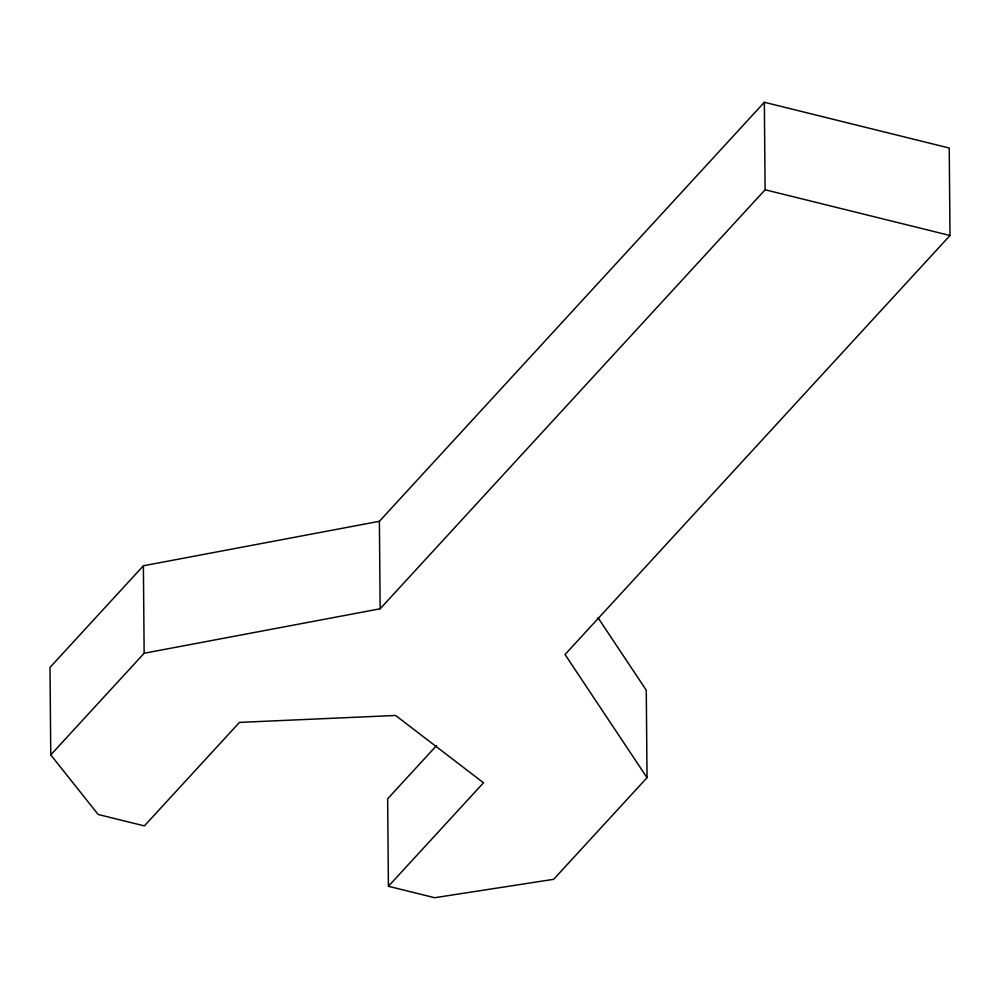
<?xml version="1.0" encoding="UTF-8"?>
<svg xmlns="http://www.w3.org/2000/svg" width="1000" height="1000" viewBox="0 0 1000 1000"><rect width="100%" height="100%" fill="white"/><g stroke="black" fill="none" stroke-linecap="round" stroke-linejoin="round"><path stroke-width="1.5" d="M647.038 777.675L565.037 654.525L950 235.5L949.237 148.025L764.35 102.275L379.387 521.3L143.387 565.775L50 667.425L50.763 754.9L98.15 814.475L144.375 825.9L239.462 722.4L395.6 715.462L483.5 782.788L388.413 886.287L434.637 897.725L553.65 879.325L647.038 777.675L646.275 690.2L597.938 617.6M50.763 754.9L144.15 653.25L380.15 608.787L765.113 189.762L764.35 102.275M436.55 745.575L387.65 798.812L388.413 886.287M765.113 189.762L950 235.5M379.387 521.3L380.15 608.787M143.387 565.775L144.15 653.25"/></g></svg>
